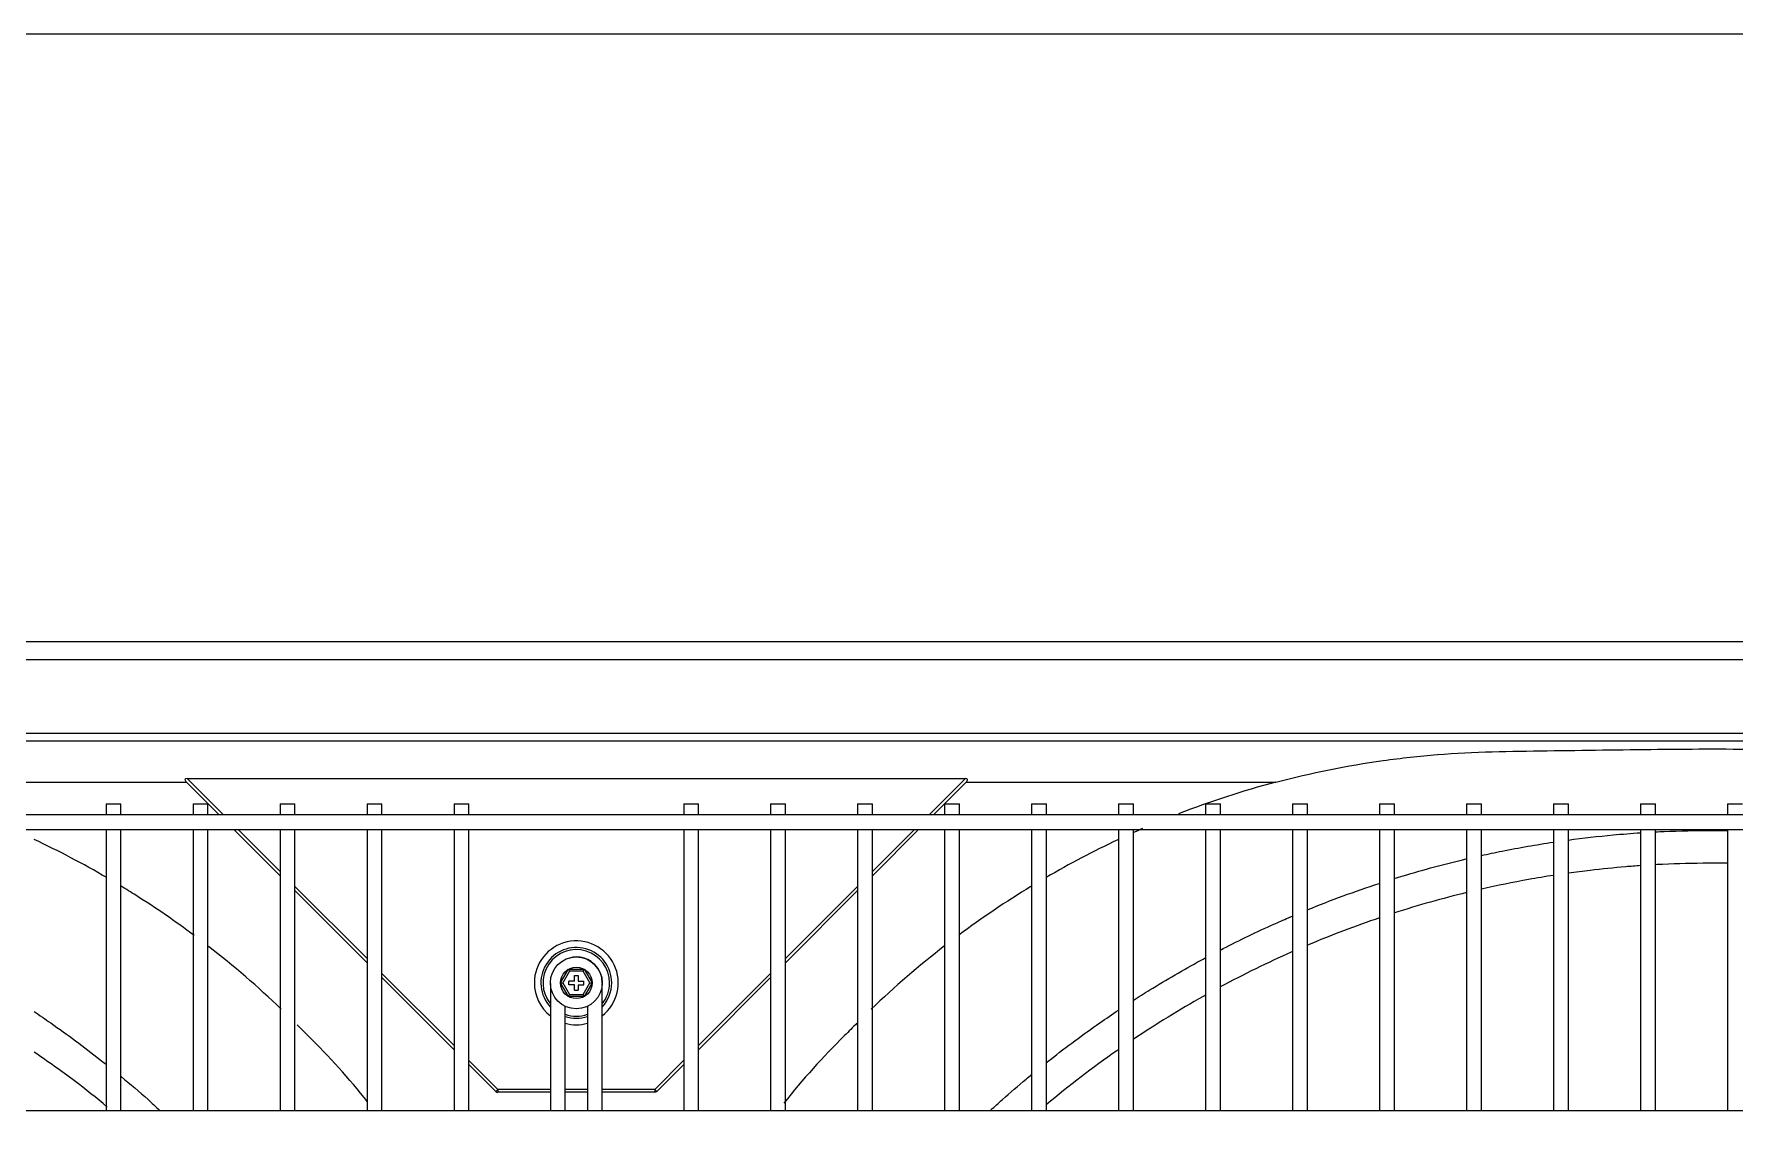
# Model space of a CAD drawing. Header units: millimetres. Extents: x 0 to 504600, y 0 to 118800.
# Drawn here: x 432891 to 433350.4, y 52426.8 to 52719.6 of the extents above; entities that cross this region are included whole.
import ezdxf

# ---------------------------------------------------------------- set-up
doc = ezdxf.new("R2010")
doc.units = ezdxf.units.MM
doc.header["$LTSCALE"] = 200
doc.layers.add('LG-AIRCON', color=240, linetype='Continuous')
doc.layers.add('PAD', color=5, linetype='Continuous')

# ---------------------------------------------------------------- blocks, each defined once
blk = doc.blocks.new('UXB1', base_point=(168674.67, -72229.04))
at = {"layer": 'LG-AIRCON', "color": 0}
for p, q in [((168093.75, -71467.16), (169255.13, -71467.16)), ((169255.13, -71472.16), (168093.75, -71472.16)), ((168148.66, -71491.95), (169200.23, -71491.95)), ((169198.7, -71494.07), (168150.18, -71494.07)), ((168569.31, -71504.19), (168779.56, -71504.19)), ((168579.11, -71513.99), (168569.31, -71504.19)), ((168779.56, -71504.19), (168769.76, -71513.99)), ((168485.48, -71505.19), (168569.18, -71505.19)), ((168577.98, -71513.99), (168568.98, -71504.99)), ((168779.89, -71504.99), (168770.9, -71513.99)), ((168779.69, -71505.19), (168863.4, -71505.19)), ((168547.46, -71510.99), (168547.46, -71513.99)), ((168547.46, -71510.99), (168551.46, -71510.99)), ((168551.46, -71513.99), (168551.46, -71510.99)), ((168570.96, -71510.99), (168570.96, -71513.99)), ((168570.96, -71510.99), (168574.96, -71510.99)), ((168574.96, -71513.99), (168574.96, -71510.99)), ((168594.45, -71510.99), (168594.45, -71513.99)), ((168594.45, -71510.99), (168598.45, -71510.99)), ((168598.45, -71513.99), (168598.45, -71510.99)), ((168617.95, -71510.99), (168617.95, -71513.99)), ((168617.95, -71510.99), (168621.95, -71510.99)), ((168621.95, -71513.99), (168621.95, -71510.99)), ((168641.45, -71510.99), (168641.45, -71513.99)), ((168641.45, -71510.99), (168645.45, -71510.99)), ((168645.45, -71513.99), (168645.45, -71510.99)), ((168703.44, -71510.99), (168703.44, -71513.99)), ((168703.44, -71510.99), (168707.44, -71510.99)), ((168707.44, -71513.99), (168707.44, -71510.99)), ((168726.93, -71510.99), (168726.93, -71513.99)), ((168726.93, -71510.99), (168730.93, -71510.99)), ((168730.93, -71513.99), (168730.93, -71510.99)), ((168750.43, -71510.99), (168750.43, -71513.99)), ((168750.43, -71510.99), (168754.43, -71510.99)), ((168754.43, -71513.99), (168754.43, -71510.99)), ((168773.93, -71510.99), (168773.93, -71513.99)), ((168773.93, -71510.99), (168777.92, -71510.99)), ((168777.92, -71513.99), (168777.92, -71510.99)), ((168797.42, -71510.99), (168797.42, -71513.99)), ((168797.42, -71510.99), (168801.42, -71510.99)), ((168801.42, -71513.99), (168801.42, -71510.99)), ((168820.92, -71510.99), (168820.92, -71513.99)), ((168820.92, -71510.99), (168824.92, -71510.99)), ((168824.92, -71513.99), (168824.92, -71510.99)), ((168844.41, -71510.99), (168844.41, -71513.99)), ((168844.41, -71510.99), (168848.41, -71510.99)), ((168848.41, -71513.99), (168848.41, -71510.99)), ((168867.91, -71510.99), (168867.91, -71513.99)), ((168867.91, -71510.99), (168871.91, -71510.99)), ((168871.91, -71513.99), (168871.91, -71510.99)), ((168891.41, -71510.99), (168891.41, -71513.99)), ((168891.41, -71510.99), (168895.41, -71510.99)), ((168895.41, -71513.99), (168895.41, -71510.99)), ((168914.9, -71510.99), (168914.9, -71513.99)), ((168914.9, -71510.99), (168918.9, -71510.99)), ((168918.9, -71513.99), (168918.9, -71510.99)), ((168938.4, -71510.99), (168938.4, -71513.99)), ((168938.4, -71510.99), (168942.4, -71510.99)), ((168942.4, -71513.99), (168942.4, -71510.99)), ((168961.9, -71510.99), (168961.9, -71513.99)), ((168961.9, -71510.99), (168965.9, -71510.99)), ((168965.9, -71513.99), (168965.9, -71510.99)), ((168985.39, -71510.99), (168985.39, -71513.99)), ((168985.39, -71510.99), (168989.39, -71510.99)), ((169201.5, -71513.99), (168146.95, -71513.99)), ((168146.95, -71517.99), (169201.5, -71517.99)), ((168547.46, -71517.99), (168547.46, -71593.98)), ((168551.46, -71593.98), (168551.46, -71517.99)), ((168570.96, -71517.99), (168570.96, -71593.98)), ((168574.96, -71593.98), (168574.96, -71517.99)), ((168594.45, -71530.46), (168581.98, -71517.99)), ((168594.45, -71529.33), (168583.11, -71517.99)), ((168594.45, -71517.99), (168594.45, -71593.98)), ((168598.45, -71593.98), (168598.45, -71517.99)), ((168617.95, -71517.99), (168617.95, -71593.98)), ((168621.95, -71593.98), (168621.95, -71517.99)), ((168641.45, -71517.99), (168641.45, -71593.98)), ((168645.45, -71593.98), (168645.45, -71517.99)), ((168703.44, -71517.99), (168703.44, -71593.98)), ((168707.44, -71593.98), (168707.44, -71517.99)), ((168726.93, -71517.99), (168726.93, -71593.98)), ((168730.93, -71593.98), (168730.93, -71517.99)), ((168750.43, -71517.99), (168750.43, -71593.98)), ((168765.77, -71517.99), (168754.43, -71529.33)), ((168766.9, -71517.99), (168754.43, -71530.46)), ((168754.43, -71593.98), (168754.43, -71517.99)), ((168773.93, -71517.99), (168773.93, -71593.98)), ((168777.92, -71593.98), (168777.92, -71517.99)), ((168797.42, -71517.99), (168797.42, -71593.98)), ((168801.42, -71593.98), (168801.42, -71517.99)), ((168820.92, -71517.99), (168820.92, -71593.98)), ((168824.92, -71593.98), (168824.92, -71517.99)), ((168844.41, -71517.99), (168844.41, -71593.98)), ((168848.41, -71593.98), (168848.41, -71517.99)), ((168867.91, -71517.99), (168867.91, -71593.98)), ((168871.91, -71593.98), (168871.91, -71517.99)), ((168891.41, -71517.99), (168891.41, -71593.98)), ((168895.41, -71593.98), (168895.41, -71517.99)), ((168914.9, -71517.99), (168914.9, -71593.98)), ((168918.9, -71593.98), (168918.9, -71517.99)), ((168938.4, -71517.99), (168938.4, -71593.98)), ((168942.4, -71593.98), (168942.4, -71517.99)), ((168961.9, -71517.99), (168961.9, -71593.98)), ((168965.9, -71593.98), (168965.9, -71517.99)), ((168985.39, -71517.99), (168985.39, -71593.98)), ((168617.95, -71552.83), (168598.45, -71533.33)), ((168617.95, -71553.96), (168598.45, -71534.46)), ((168750.43, -71533.32), (168730.93, -71552.82)), ((168750.43, -71534.46), (168730.93, -71553.95)), ((168641.45, -71576.32), (168621.95, -71556.83)), ((168641.45, -71577.45), (168621.95, -71557.96)), ((168667.44, -71559.58), (168667.44, -71573.32)), ((168670.19, -71559.39), (168672.31, -71555.71)), ((168672.31, -71563.07), (168670.19, -71559.39)), ((168670.19, -71559.39), (168670.77, -71559.39)), ((168672.6, -71556.21), (168670.77, -71559.39)), ((168670.77, -71559.39), (168672.6, -71562.57)), ((168672.31, -71555.71), (168676.56, -71555.71)), ((168672.31, -71555.71), (168672.6, -71556.21)), ((168673.94, -71558.89), (168672.44, -71558.89)), ((168672.44, -71559.89), (168672.44, -71558.89)), ((168676.27, -71556.21), (168672.6, -71556.21)), ((168673.94, -71557.39), (168674.94, -71557.39)), ((168673.94, -71558.89), (168673.94, -71557.39)), ((168674.94, -71557.39), (168674.94, -71558.89)), ((168674.94, -71558.89), (168676.44, -71558.89)), ((168676.27, -71556.21), (168676.56, -71555.71)), ((168678.11, -71559.39), (168676.27, -71556.21)), ((168676.27, -71562.57), (168678.11, -71559.39)), ((168676.44, -71559.89), (168676.44, -71558.89)), ((168676.56, -71555.71), (168678.69, -71559.39)), ((168678.69, -71559.39), (168676.56, -71563.07)), ((168678.11, -71559.39), (168678.69, -71559.39)), ((168681.43, -71573.32), (168681.43, -71559.53)), ((168726.93, -71556.82), (168707.44, -71576.32)), ((168726.93, -71557.95), (168707.44, -71577.45)), ((168672.31, -71563.07), (168672.6, -71562.57)), ((168676.56, -71563.07), (168672.31, -71563.07)), ((168673.94, -71559.89), (168672.44, -71559.89)), ((168672.6, -71562.57), (168676.27, -71562.57)), ((168673.94, -71561.39), (168673.94, -71559.89)), ((168673.94, -71561.39), (168674.94, -71561.39)), ((168674.94, -71559.89), (168674.94, -71561.39)), ((168674.94, -71559.89), (168676.44, -71559.89)), ((168676.27, -71562.57), (168676.56, -71563.07)), ((168671.44, -71573.32), (168671.44, -71565.72)), ((168677.44, -71565.72), (168677.44, -71573.32)), ((168667.44, -71573.32), (168667.44, -71576.15)), ((168671.44, -71576.15), (168671.44, -71573.32)), ((168677.44, -71571.24), (168677.44, -71593.98)), ((168681.43, -71593.98), (168681.43, -71571.24)), ((168667.44, -71576.15), (168667.44, -71579.81)), ((168667.44, -71576.15), (168667.44, -71576.15)), ((168671.44, -71579.81), (168671.44, -71576.15)), ((168677.44, -71576.15), (168677.44, -71579.81)), ((168681.43, -71579.81), (168681.43, -71576.15)), ((168653.27, -71588.15), (168645.44, -71580.32)), ((168652.7, -71588.71), (168645.44, -71581.45)), ((168667.44, -71579.81), (168667.44, -71582.63)), ((168667.44, -71579.81), (168667.44, -71579.81)), ((168667.44, -71582.63), (168667.44, -71593.98)), ((168671.44, -71582.63), (168671.44, -71579.81)), ((168671.44, -71593.98), (168671.44, -71582.63)), ((168703.44, -71580.31), (168695.61, -71588.15)), ((168703.44, -71581.45), (168696.17, -71588.71)), ((168652.7, -71588.71), (168653.27, -71588.15)), ((168667.44, -71588.15), (168653.27, -71588.15)), ((168653.27, -71588.15), (168653.27, -71588.95)), ((168667.44, -71588.95), (168653.27, -71588.95)), ((168677.44, -71588.15), (168671.44, -71588.15)), ((168677.44, -71588.95), (168671.44, -71588.95)), ((168695.61, -71588.15), (168681.43, -71588.15)), ((168695.61, -71588.95), (168681.43, -71588.95)), ((168695.61, -71588.15), (168695.61, -71588.95)), ((168695.61, -71588.15), (168696.17, -71588.71)), ((169266.49, -71593.97), (168081.96, -71593.97))]:
    blk.add_line(p, q, dxfattribs=at)
for radius in [7, 4.25, 4.25]:
    blk.add_circle((168674.44, -71559.39), radius, dxfattribs=at)
for centre, radius, start, end in [((168674.44, -71559.39), 11.33, 308.1431, 180), ((168674.44, -71559.39), 9.56, 0, 222.9805), ((168674.44, -71559.39), 9, 0, 218.9644), ((168674.44, -71559.39), 11.33, 180, 231.8625), ((168674.44, -71559.39), 9, 321.0412, 0), ((168674.44, -71559.39), 9.56, 317.0194, 0), ((168674.44, -71559.39), 9, 250.5432, 289.4569), ((168674.44, -71559.39), 9.56, 251.7356, 288.2642), ((168674.44, -71559.39), 11.33, 254.6607, 285.3394), ((168653.27, -71588.15), 0.8, 225, 270)]:
    blk.add_arc(centre, radius, start, end, dxfattribs=at)
at = {"layer": 'LG-AIRCON', "color": 0, "extrusion": (0, 0, -1)}
blk.add_arc((-168695.61, -71588.15), 0.8, 225, 270, dxfattribs=at)
at = {"layer": 'LG-AIRCON', "color": 0}
for centre, major_axis in [((168570.11, -71504.99), (-1.37, 0.57)), ((168778.76, -71504.99), (1.37, 0.57))]:
    blk.add_ellipse(centre, major_axis=major_axis, ratio=0.414214, start_param=5.497787, end_param=7.068583, dxfattribs=at)
for points, knots in [([(168863.4, -71505.19), (168872.96, -71502.66), (168882.61, -71500.72), (168897.22, -71498.66), (168902.11, -71498.11), (168911.93, -71497.32), (168916.87, -71497.09), (168926.78, -71496.84), (168931.75, -71496.78), (168941.67, -71496.62), (168946.63, -71496.54), (168961.52, -71496.35), (168971.46, -71496.25), (168981.39, -71496.19)], [0, 0, 0, 0, 0.25, 0.25, 0.375, 0.375, 0.5, 0.5, 0.625, 0.625, 0.75, 0.75, 1, 1, 1, 1]), ([(168981.39, -71496.19), (168991.14, -71496.25), (169000.89, -71496.35), (169020.39, -71496.6), (169030.14, -71496.73), (169044.76, -71497.05), (169049.63, -71497.25), (169059.32, -71497.98), (169064.12, -71498.49), (169078.38, -71500.41), (169087.72, -71502.22), (169096.89, -71504.54)], [0, 0, 0, 0, 0.25, 0.25, 0.5, 0.5, 0.625, 0.625, 0.75, 0.75, 1, 1, 1, 1]), ([(168965.88, -71518.6), (168966.66, -71518.56), (168971.73, -71518.32), (168976.81, -71518.26), (168981.1, -71518.2)], [0, 0, 0, 0, 0.15493, 1, 1, 1, 1]), ([(168918.85, -71524.99), (168920.73, -71524.58), (168927.2, -71523.21), (168933.71, -71522.08), (168938.35, -71521.38)], [0, 0, 0, 0, 0.290991, 1, 1, 1, 1]), ([(168942.35, -71520.81), (168946.39, -71520.27), (168952.89, -71519.53), (168959.41, -71519), (168961.87, -71518.83)], [0, 0, 0, 0, 0.622175, 1, 1, 1, 1]), ([(168895.38, -71531.22), (168896.16, -71530.98), (168902.59, -71529.01), (168909.09, -71527.26), (168914.83, -71525.91)], [0, 0, 0, 0, 0.122391, 1, 1, 1, 1]), ([(168985.38, -71527.09), (168983.68, -71527.07), (168977.8, -71527.06), (168971.32, -71527.21), (168966.54, -71527.45), (168965.89, -71527.49)], [0, 0, 0, 0, 0.25942, 0.898801, 1, 1, 1, 1]), ([(168938.4, -71530.35), (168936.15, -71530.69), (168929.66, -71531.78), (168923.16, -71533.1), (168918.9, -71534.07)], [0, 0, 0, 0, 0.345093, 1, 1, 1, 1]), ([(168961.88, -71527.73), (168960.55, -71527.83), (168956.01, -71528.17), (168949.52, -71528.83), (168944.36, -71529.49), (168942.4, -71529.76)], [0, 0, 0, 0, 0.205527, 0.696848, 1, 1, 1, 1]), ([(168571.2, -71546.56), (168566.11, -71542.76), (168560.86, -71539.15), (168554.17, -71534.91), (168552.85, -71534.09), (168551.53, -71533.29)], [0, 0, 0, 0, 0.803702, 0.803702, 1, 1, 1, 1]), ([(168848.34, -71550.54), (168848.87, -71550.27), (168851.67, -71548.82), (168856.78, -71546.3), (168862.77, -71543.54), (168866.48, -71541.93), (168867.86, -71541.34)], [0, 0, 0, 0, 0.082272, 0.438667, 0.790874, 1, 1, 1, 1]), ([(168681.43, -71559.39), (168681.43, -71558.78), (168681.29, -71557.65), (168680.53, -71555.71), (168679.11, -71553.98), (168677.23, -71552.89), (168675.39, -71552.38), (168673.79, -71552.37), (168672.79, -71552.66), (168672.43, -71552.82)], [0, 0, 0, 0, 0.137285, 0.262147, 0.473488, 0.63553, 0.754235, 0.906368, 1, 1, 1, 1]), ([(168824.81, -71564.16), (168826.31, -71563.2), (168830.07, -71560.83), (168836.13, -71557.2), (168841.18, -71554.36), (168843.94, -71552.86), (168844.4, -71552.62)], [0, 0, 0, 0, 0.235493, 0.585637, 0.931817, 1, 1, 1, 1]), ([(168867.91, -71550.96), (168867.79, -71551.01), (168861.26, -71553.9), (168854.74, -71557.08), (168848.38, -71560.5)], [0, 0, 0, 0, 0.017477, 1, 1, 1, 1]), ([(168844.41, -71562.68), (168844.19, -71562.81), (168837.61, -71566.5), (168831.09, -71570.51), (168824.86, -71574.69)], [0, 0, 0, 0, 0.033617, 1, 1, 1, 1]), ([(168527.98, -71567.12), (168529.49, -71568.14), (168535.55, -71572.28), (168542.05, -71577.11), (168546.97, -71581), (168547.55, -71581.47)], [0, 0, 0, 0, 0.224879, 0.906883, 1, 1, 1, 1]), ([(168801.31, -71581.01), (168801.71, -71580.7), (168804.29, -71578.66), (168809.08, -71575), (168815.23, -71570.57), (168819.2, -71567.86), (168820.91, -71566.72)], [0, 0, 0, 0, 0.062992, 0.40604, 0.74536, 1, 1, 1, 1]), ([(168547.71, -71592.92), (168544.84, -71590.49), (168538.47, -71585.37), (168531.71, -71580.65), (168528.04, -71578.11)], [0, 0, 0, 0, 0.462065, 1, 1, 1, 1]), ([(168820.91, -71577.39), (168820.75, -71577.5), (168814.11, -71582.14), (168807.57, -71587.14), (168801.35, -71592.35)], [0, 0, 0, 0, 0.02383, 1, 1, 1, 1]), ([(168551.52, -71584.69), (168553.97, -71586.72), (168557.45, -71589.7), (168560.83, -71592.79), (168561.86, -71593.74)], [0, 0, 0, 0, 0.695118, 1, 1, 1, 1]), ([(168786.41, -71593.71), (168787.44, -71592.77), (168790.59, -71589.95), (168794.27, -71586.78), (168796.92, -71584.57), (168797.4, -71584.18)], [0, 0, 0, 0, 0.288093, 0.872679, 1, 1, 1, 1])]:
    blk.add_open_spline(points, degree=3, knots=knots, dxfattribs=at)
for points in [[(168863.4, -71505.19), (168854.42, -71507.56), (168845.65, -71510.41), (168837.07, -71513.73)], [(168827.4, -71517.71), (168826.51, -71518.09), (168825.63, -71518.49), (168824.75, -71518.88)], [(168981.1, -71518.2), (168982.53, -71518.21), (168983.96, -71518.22), (168985.4, -71518.24)], [(168547.61, -71530.96), (168541.21, -71527.22), (168534.67, -71523.78), (168527.98, -71520.64)], [(168820.69, -71520.75), (168814.12, -71523.84), (168807.67, -71527.23), (168801.37, -71530.9)], [(168797.23, -71533.36), (168790.51, -71537.45), (168784.01, -71541.83), (168777.74, -71546.5)], [(168871.88, -71539.66), (168878.28, -71537.04), (168884.77, -71534.66), (168891.33, -71532.51)], [(168914.9, -71535.01), (168908.42, -71536.58), (168901.92, -71538.41), (168895.41, -71540.5)], [(168891.4, -71541.82), (168884.9, -71544.02), (168878.39, -71546.48), (168871.9, -71549.23)], [(168594.74, -71566.46), (168588.49, -71560.48), (168581.94, -71554.83), (168575.11, -71549.53)], [(168773.91, -71549.41), (168767.02, -71554.75), (168760.4, -71560.46), (168754.07, -71566.52)], [(168601.96, -71573.64), (168601.01, -71572.65), (168600.05, -71571.67), (168599.08, -71570.7)], [(168750.23, -71570.28), (168749.12, -71571.39), (168748.01, -71572.51), (168746.92, -71573.64)], [(168618.05, -71591.5), (168613.07, -71585.24), (168607.71, -71579.29), (168601.96, -71573.64)], [(168746.92, -71573.64), (168741.04, -71579.41), (168735.58, -71585.48), (168730.53, -71591.86)]]:
    blk.add_open_spline(points, degree=3, dxfattribs=at)

msp = doc.modelspace()

# ---------------------------------------------------------------- linework, layer by layer
at = {"layer": 'PAD'}
msp.add_lwpolyline([(430699.72, 52719.58), (430699.72, 50319.58), (435499.39, 50319.58), (435499.39, 52719.58)], close=True, dxfattribs=at)

# ---------------------------------------------------------------- block references
at = {"layer": 'LG-AIRCON', "color": 7}
msp.add_blockref('UXB1', (433037.69, 51793.65), dxfattribs=at)

doc.saveas('drawing.dxf')
